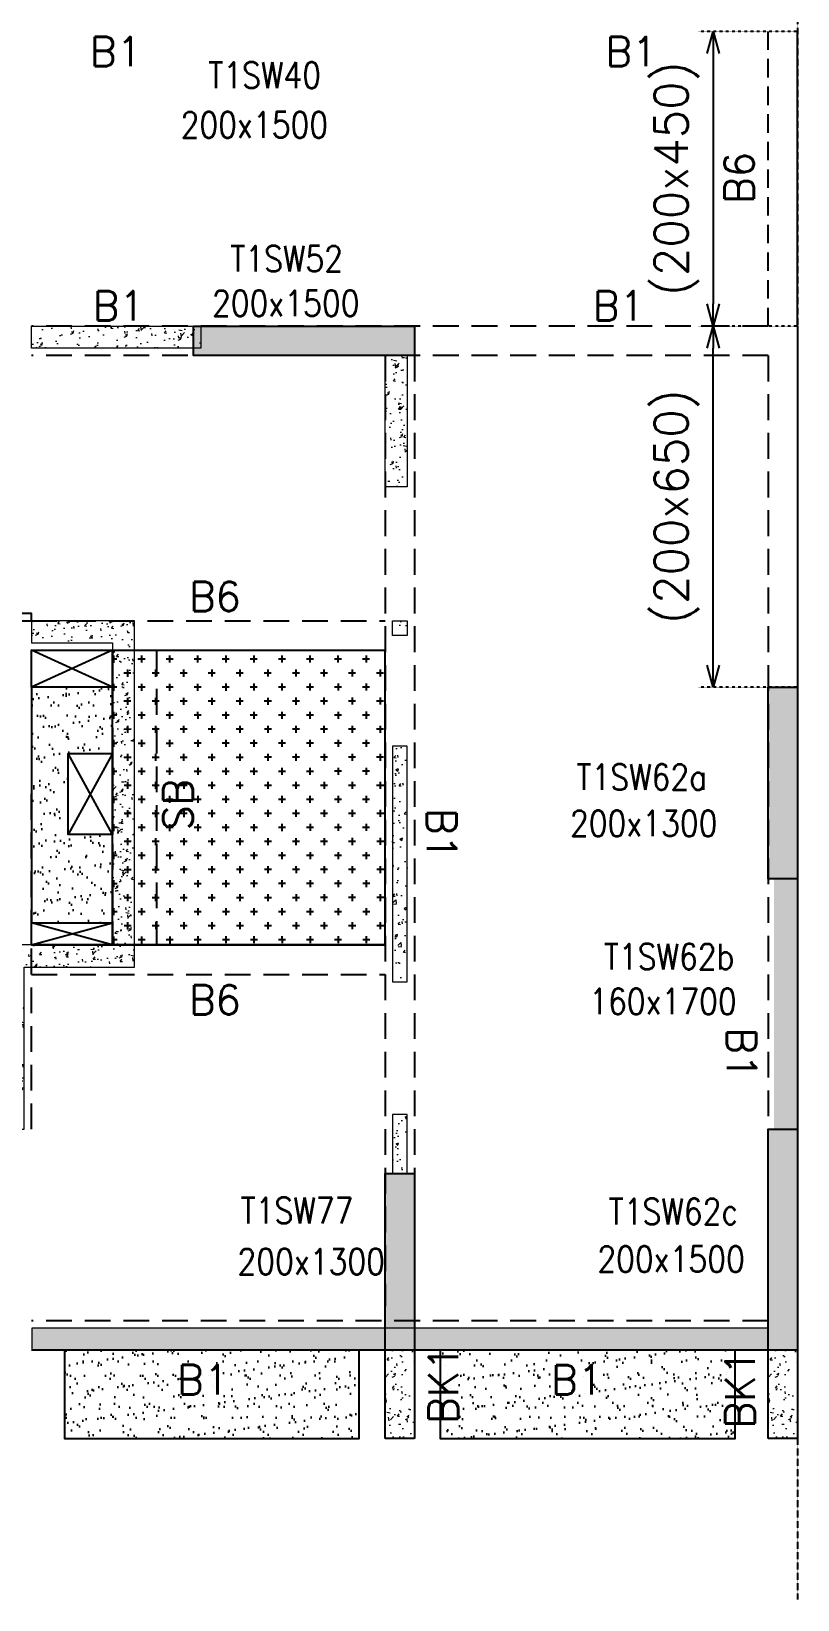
# Model space of a CAD drawing. Header units: millimetres. Extents: x 1078357 to 2594950, y -4969473 to -4636555.
# Drawn here: x 1508849 to 1514050, y -4671650 to -4661008 of the extents above; entities that cross this region are included whole.
import ezdxf

# ---------------------------------------------------------------- set-up
doc = ezdxf.new("R2010")
doc.units = ezdxf.units.MM
doc.header["$PDMODE"] = 35
for name, pattern in [('CONTINOUS', [0]), ('DOT', [0.25, 0, -0.25]), ('HIDDEN', [0.375, 0.25, -0.125]), ('New Retail block$0$CONTINOUS', [0])]:
    doc.linetypes.add(name, pattern=pattern)
doc.layers.get('0').update_dxf_attribs({"lineweight": 0})
doc.layers.get('Defpoints').update_dxf_attribs({"lineweight": 0})
for name, color, linetype, lineweight in [('A-_ANOTDIMA_D-', 6, 'Continuous', 13), ('COL. NO.', 30, 'Continuous', 25), ('COL. SIZE', 7, 'Continuous', 25), ('HATCH', 8, 'Continuous', 30), ('S-NON STR RCC WALL', 8, 'Continuous', 0)]:
    doc.layers.add(name, color=color, linetype=linetype, lineweight=lineweight)
for name, color, linetype in [('B-200x325', 201, 'HIDDEN'), ('B-200x450', 52, 'HIDDEN'), ('B-200x650', 241, 'HIDDEN'), ('B-300xSLAB THK.', 151, 'Continuous'), ('BK1-200x650', 241, 'HIDDEN'), ('DC BEAM NO.', 7, 'Continuous'), ('DROP SLAB', 8, 'Continuous'), ('EXPANSION JOINT', 10, 'HIDDEN'), ('S-COLUMN_SHEAR WALL', 1, 'Continuous'), ('S-DIM', 2, 'Continuous'), ('S-PROJECTION', 54, 'New Retail block$0$CONTINOUS'), ('SLAB FOLD', 8, 'Continuous')]:
    doc.layers.add(name, color=color, linetype=linetype)
doc.styles.add('Roman', font='romans')
doc.styles.add('ROMANS', font='romans.shx', dxfattribs={"width": 0.85})
doc.dimstyles.new('HARESH', dxfattribs={"dimtxt": 150, "dimasz": 75, "dimexe": 0, "dimexo": 0, "dimgap": 25, "dimtad": 1, "dimdec": 0, "dimdsep": 46, "dimtxsty": 'Roman', "dimblk": 'OBLIQUE', "dimcen": 225, "dimdle": 25, "dimclrd": 2, "dimclre": 2, "dimclrt": 7, "dimadec": 8, "dimazin": 1, "dimtfac": 1, "dimtdec": 0, "dimtmove": 0, "dimatfit": 0, "dimfxl": 1, "dimlwd": -1, "dimlwe": -1, "dimarcsym": 0})

# ---------------------------------------------------------------- blocks, each defined once
blk = doc.blocks.new('_Open30')
at = {"color": 0, "linetype": 'ByBlock', "lineweight": -2}
for p, q in [((-1, 0.268), (0, 0)), ((0, 0), (-1, -0.268)), ((0, 0), (-1, 0))]:
    blk.add_line(p, q, dxfattribs=at)
blk = doc.blocks.new('*D1104')
at = {"layer": 'Defpoints', "color": 0, "linetype": 'CONTINOUS', "ltscale": 0.5, "transparency": 16777216}
for p in [(1513476, -4663008), (1514050, -4663008, 0), (1514050, -4665458, 0)]:
    blk.add_point(p, dxfattribs=at)
at = {"layer": 'S-DIM', "color": 2, "linetype": 'DOT', "ltscale": 0.5, "transparency": 16777216}
for p, q in [((1514050, -4663008), (1513376, -4663008)), ((1514050, -4665458), (1513376, -4665458))]:
    blk.add_line(p, q, dxfattribs=at)
at = {"layer": 'S-DIM', "color": 2, "linetype": 'CONTINOUS', "ltscale": 0.5, "transparency": 16777216}
blk.add_line((1513476, -4665308), (1513476, -4663158), dxfattribs=at)
at = {"layer": 'S-DIM', "color": 2, "linetype": 'CONTINOUS', "ltscale": 0.5, "transparency": 16777216, "xscale": 150, "yscale": 150, "zscale": 150}
for p, rotation in [((1513476, -4663008), 90), ((1513476, -4665458), 270)]:
    blk.add_blockref('_Open30', p, dxfattribs=dict(at, rotation=rotation))
at = {"layer": 'S-DIM', "color": 7, "linetype": 'CONTINOUS', "ltscale": 0.5, "transparency": 16777216, "insert": (1513229, -4664233), "char_height": 225, "attachment_point": 5, "rotation": 90, "style": 'Roman'}
blk.add_mtext('(200x650)', dxfattribs=at)
blk = doc.blocks.new('*D1105')
at = {"layer": 'Defpoints', "color": 0, "linetype": 'CONTINOUS', "ltscale": 0.5, "transparency": 16777216}
for p in [(1514050, -4661008, 0), (1513476, -4663008), (1514050, -4663008, 0)]:
    blk.add_point(p, dxfattribs=at)
at = {"layer": 'S-DIM', "color": 2, "linetype": 'DOT', "ltscale": 0.5, "transparency": 16777216}
for p, q in [((1514050, -4661008), (1513376, -4661008)), ((1514050, -4663008), (1513376, -4663008))]:
    blk.add_line(p, q, dxfattribs=at)
at = {"layer": 'S-DIM', "color": 2, "linetype": 'CONTINOUS', "ltscale": 0.5, "transparency": 16777216}
blk.add_line((1513476, -4661158), (1513476, -4662858), dxfattribs=at)
at = {"layer": 'S-DIM', "color": 2, "linetype": 'CONTINOUS', "ltscale": 0.5, "transparency": 16777216, "xscale": 150, "yscale": 150, "zscale": 150}
for p, rotation in [((1513476, -4661008), 90), ((1513476, -4663008), 270)]:
    blk.add_blockref('_Open30', p, dxfattribs=dict(at, rotation=rotation))
at = {"layer": 'S-DIM', "color": 7, "linetype": 'CONTINOUS', "ltscale": 0.5, "transparency": 16777216, "insert": (1513229, -4662008), "char_height": 225, "attachment_point": 5, "rotation": 90, "style": 'Roman'}
blk.add_mtext('(200x450)', dxfattribs=at)
blk = doc.blocks.new('G$CD63B60BD')
at = {"layer": 'COL. NO.', "linetype": 'Continuous', "style": 'ROMANS', "width": 0.85}
for s, p in [('T1SW40', (40551, 8565, -320)), ('T1SW52', (40700, 7320, -320)), ('T1SW62a', (43049, 3802, -320)), ('T1SW62b', (43235, 2584, -320)), ('T1SW77', (40770, 861, -320)), ('T1SW62c', (43268, 854, -323))]:
    blk.add_text(s, height=175, dxfattribs=at).set_placement(p)
at = {"layer": 'COL. SIZE', "linetype": 'Continuous', "style": 'ROMANS', "width": 0.85}
for s, p in [('200x1500', (40363, 8228, -320)), ('200x1500', (40576, 7017, -320)), ('200x1300', (43005, 3488, -320)), ('160x1700', (43136, 2280, -320)), ('200x1300', (40749, 514, -320)), ('200x1500', (43191, 531, -323))]:
    blk.add_text(s, height=175, dxfattribs=at).set_placement(p)

msp = doc.modelspace()

# ---------------------------------------------------------------- hatches: boundary and pattern name
at = {"layer": 'DROP SLAB'}
h = msp.add_hatch(dxfattribs=at)
h.set_pattern_fill('CROSS', color=8, scale=15, angle=0.03079)
h.set_pattern_definition([(180.03079016, (-7281040.94, 32803744.49), (-95.19879988, -95.30117261), [47.625, -142.875]), (270.03079016, (-7281064.76, 32803768.29), (95.30117261, -95.19879988), [47.625, -142.875])])
h.paths.add_polyline_path([(1509399.3, -4665207.9), (1511249.3, -4665207.9), (1511249.3, -4667207.7), (1509399.3, -4667207.7)])
at = {"layer": 'HATCH'}
h = msp.add_hatch(dxfattribs=at)
h.set_pattern_fill('AR-SAND', color=8, scale=3, angle=180.02985)
h.set_pattern_definition([(37.47015413, (-4699393.71, 23609517.6), (-4.72361136, 146.8264517), [0, -115.824, 0, -129.54, 0, -123.825]), (7.4701541, (-4699393.7, 23609517.6), (134.9689868, 214.9772528), [0, -62.484, 0, -104.394, 0, -40.005]), (327.47015413, (-4699487.43, 23609517.65), (237.29790347, 0.3075449), [0, -38.1, 0, -137.16, 0, -179.07]), (317.4701541, (-4699487.43, 23609517.65), (229.1017424, 66.759465), [0, -19.05, 0, -89.916, 0, -102.87])])
h.paths.add_polyline_path([(1508849.3, -4667057.9), (1509399.3, -4667057.9), (1509399.3, -4666457.8), (1509099.4, -4666457.8), (1509099.4, -4665907.9), (1509399.3, -4665907.9), (1509399.3, -4665457.9), (1508849.4, -4665457.9)])
h = msp.add_hatch(dxfattribs=at)
h.set_pattern_fill('AR-SAND', color=8, scale=3, angle=179.97015)
h.set_pattern_definition([(37.47015413, (-3584758.38, 18701550.75), (-4.72361136, 146.8264517), [0, -115.824, 0, -129.54, 0, -123.825]), (7.4701541, (-3584758.38, 18701550.75), (134.9689868, 214.9772528), [0, -62.484, 0, -104.394, 0, -40.005]), (327.4701541, (-3584852.11, 18701550.8), (237.2979035, 0.3075449), [0, -38.1, 0, -137.16, 0, -179.07]), (317.4701541, (-3584852.1, 18701550.8), (229.1017424, 66.759465), [0, -19.05, 0, -89.916, 0, -102.87])])
h.paths.add_polyline_path([(1511074.6, -4669957.9), (1509074.6, -4669957.9), (1509074.6, -4670557.9), (1511074.6, -4670557.9)])
h = msp.add_hatch(dxfattribs=at)
h.set_pattern_fill('AR-SAND', color=8, scale=3, angle=179.97015)
h.set_pattern_definition([(37.47015413, (-3587308.38, 18701550.75), (-4.72361136, 146.8264517), [0, -115.824, 0, -129.54, 0, -123.825]), (7.4701541, (-3587308.38, 18701550.75), (134.9689868, 214.9772528), [0, -62.484, 0, -104.394, 0, -40.005]), (327.4701541, (-3587402.11, 18701550.8), (237.2979035, 0.3075449), [0, -38.1, 0, -137.16, 0, -179.07]), (317.4701541, (-3587402.1, 18701550.8), (229.1017424, 66.759465), [0, -19.05, 0, -89.916, 0, -102.87])])
h.paths.add_polyline_path([(1513624.6, -4669957.9), (1511624.6, -4669957.9), (1511624.6, -4670557.9), (1513624.6, -4670557.9)])
at = {"layer": 'S-COLUMN_SHEAR WALL', "lineweight": 25}
h = msp.add_hatch(color=1, dxfattribs=at)
h.dxf.hatch_style = 1
h.paths.add_polyline_path([(1509949.4, -4663007.9), (1511449.4, -4663007.9), (1511449.4, -4663207.9), (1509949.4, -4663207.9)])
h = msp.add_hatch(color=1, dxfattribs=at)
h.dxf.hatch_style = 1
h.paths.add_polyline_path([(1513849.4, -4665457.9), (1514049.4, -4665457.9), (1514049.4, -4666757.9), (1513849.4, -4666757.9)])
at = {"layer": 'S-COLUMN_SHEAR WALL', "lineweight": 25, "extrusion": (1.00316e-06, -2.11765e-11, 1)}
h = msp.add_hatch(color=1, dxfattribs=at)
h.dxf.hatch_style = 1
h.paths.add_polyline_path([(1514049.4, -4668457.9), (1513889.4, -4668457.9), (1513889.4, -4666757.9), (1514049.4, -4666757.9)])
at = {"layer": 'S-COLUMN_SHEAR WALL', "lineweight": 25}
h = msp.add_hatch(color=1, dxfattribs=at)
h.dxf.hatch_style = 1
h.paths.add_polyline_path([(1514049.4, -4669957.9), (1513849.4, -4669957.9), (1513849.4, -4668457.9), (1514049.4, -4668457.9)])
h = msp.add_hatch(color=1, dxfattribs=at)
h.dxf.hatch_style = 1
h.paths.add_polyline_path([(1511449.4, -4668757.9), (1511449.4, -4669957.9), (1511249.4, -4669957.9), (1511249.4, -4668757.9)])
at = {"layer": 'S-NON STR RCC WALL'}
h = msp.add_hatch(dxfattribs=at)
h.set_pattern_fill('AR-CONC', color=256)
h.set_pattern_definition([(50, (-5967120.83, 28073643.48), (182.184669, -15.93908554), [19.05, -209.55]), (355, (-5967120.83, 28073643.48), (-35.2434214, 191.0568452), [15.24, -167.6405842]), (100.4514447, (-5967105.65, 28073642.15), (146.9412471, 175.1177519), [16.1900088, -178.0902446]), (46.1842, (-5967120.83, 28073694.28), (271.0790409, -42.042328), [28.575, -314.325]), (96.6355576, (-5967098.24, 28073690.78), (237.404134, 247.4261246), [24.2850231, -267.1356082]), (351.1841512, (-5967120.83, 28073694.28), (237.404134, 247.4261246), [22.859967, -251.459732]), (21, (-5967095.43, 28073681.58), (151.6143913, -102.2651982), [19.05, -209.55]), (326, (-5967095.43, 28073681.58), (61.8020283, 184.1879661), [15.24, -167.64]), (71.451445, (-5967082.8, 28073673.06), (213.4164193, 81.9227689), [16.1900088, -178.0899376]), (37.5, (-5967120.83, 28073643.48), (3.08860325, 84.55503887), [0, -165.608, 0, -170.18, 0, -168.275]), (7.5, (-5967120.83, 28073643.48), (66.8196625, 100.18057482), [0, -97.028, 0, -161.798, 0, -64.135]), (327.5, (-5967177.47, 28073643.48), (135.59059517, -5.72874399), [0, -63.5, 0, -198.12, 0, -262.89]), (317.5, (-5967202.87, 28073643.48), (148.1291814, 25.42649103), [0, -82.55, 0, -131.572, 0, -186.69])])
h.paths.add_polyline_path([(1509999.6, -4663157.9), (1508849.6, -4663157.9), (1508849.6, -4663007.9), (1509999.6, -4663007.9)])
h = msp.add_hatch(dxfattribs=at)
h.set_pattern_fill('AR-CONC', color=256, angle=180)
h.set_pattern_definition([(50, (-5940285.57, 28070353.45), (182.184669, -15.93908554), [19.05, -209.55]), (355, (-5940285.57, 28070353.45), (-35.2434214, 191.0568452), [15.24, -167.6405842]), (100.4514447, (-5940270.4, 28070352.12), (146.9412471, 175.1177519), [16.1900088, -178.0902446]), (46.1842, (-5940285.57, 28070404.25), (271.0790409, -42.042328), [28.575, -314.325]), (96.6355576, (-5940262.98, 28070400.75), (237.404134, 247.4261246), [24.2850231, -267.1356082]), (351.1841512, (-5940285.57, 28070404.25), (237.404134, 247.4261246), [22.859967, -251.459732]), (21, (-5940260.17, 28070391.55), (151.6143913, -102.2651982), [19.05, -209.55]), (326, (-5940260.17, 28070391.55), (61.8020283, 184.1879661), [15.24, -167.64]), (71.451445, (-5940247.54, 28070383.03), (213.4164193, 81.9227689), [16.1900088, -178.0899376]), (37.5, (-5940285.573, 28070353.45), (3.08860325, 84.55503887), [0, -165.608, 0, -170.18, 0, -168.275]), (7.5, (-5940285.57, 28070353.45), (66.8196625, 100.18057482), [0, -97.028, 0, -161.798, 0, -64.135]), (327.5, (-5940342.215, 28070353.45), (135.59059517, -5.72874399), [0, -63.5, 0, -198.12, 0, -262.89]), (317.5, (-5940367.62, 28070353.45), (148.1291814, 25.42649103), [0, -82.55, 0, -131.572, 0, -186.69])])
h.paths.add_polyline_path([(1511249.6, -4663207.9), (1511399.6, -4663207.9), (1511399.6, -4664097.8), (1511249.6, -4664097.8)])
h = msp.add_hatch(dxfattribs=at)
h.set_pattern_fill('AR-CONC', color=256, angle=180)
h.set_pattern_definition([(50, (-4869896.11, 23389624.3), (182.184669, -15.9390855), [19.05, -209.55]), (355, (-4869896.11, 23389624.3), (-35.2434214, 191.0568452), [15.24, -167.6405842]), (100.4514447, (-4869880.93, 23389622.96), (146.9412471, 175.1177519), [16.1900088, -178.0902446]), (46.1842, (-4869896.11, 23389675.1), (271.0790409, -42.042328), [28.575, -314.325]), (96.6355576, (-4869873.52, 23389671.6), (237.404134, 247.4261246), [24.2850231, -267.1356082]), (351.1841512, (-4869896.1, 23389675.1), (237.404134, 247.4261246), [22.859967, -251.459732]), (21, (-4869870.71, 23389662.4), (151.6143913, -102.2651982), [19.05, -209.55]), (326, (-4869870.71, 23389662.4), (61.8020283, 184.1879661), [15.24, -167.64]), (71.451445, (-4869858.08, 23389653.87), (213.4164193, 81.9227689), [16.1900088, -178.0899376]), (37.5, (-4869896.11, 23389624.29), (3.08860325, 84.55503887), [0, -165.608, 0, -170.18, 0, -168.275]), (7.5, (-4869896.11, 23389624.29), (66.8196625, 100.18057482), [0, -97.028, 0, -161.798, 0, -64.135]), (327.5, (-4869952.754, 23389624.29), (135.59059517, -5.728744), [0, -63.5, 0, -198.12, 0, -262.89]), (317.5, (-4869978.15, 23389624.29), (148.1291814, 25.42649103), [0, -82.55, 0, -131.572, 0, -186.69])])
h.paths.add_polyline_path([(1509549.6, -4667357.9), (1509549.6, -4665007.9), (1508849.6, -4665007.9), (1508849.6, -4665157.9), (1509399.6, -4665157.9), (1509399.6, -4667207.9), (1508649.6, -4667207.9), (1508649.6, -4668457.8), (1508799.6, -4668457.8), (1508799.6, -4667357.9)])
h = msp.add_hatch(dxfattribs=at)
h.set_pattern_fill('AR-CONC', color=256, angle=180)
h.set_pattern_definition([(50, (2608574.15, -9300039.54), (182.184669, -15.9390855), [19.05, -209.55]), (355, (2608574.15, -9300039.54), (-35.2434214, 191.056845), [15.24, -167.640584]), (100.4514447, (2608589.33, -9300040.87), (146.941247, 175.117752), [16.190009, -178.0902446]), (46.1842, (2608574.15, -9299988.74), (271.079041, -42.042328), [28.575, -314.325]), (96.6355576, (2608596.74, -9299992.24), (237.404134, 247.426125), [24.285023, -267.135608]), (351.184151, (2608574.15, -9299988.74), (237.404134, 247.426125), [22.859967, -251.459732]), (21, (2608599.55, -9300001.44), (151.6143913, -102.265198), [19.05, -209.55]), (326, (2608599.55, -9300001.44), (61.802028, 184.187966), [15.24, -167.64]), (71.451445, (2608612.18, -9300009.96), (213.416419, 81.922769), [16.190009, -178.0899376]), (37.5, (2608574.15, -9300039.54), (3.08860325, 84.5550389), [0, -165.608, 0, -170.18, 0, -168.275]), (7.5, (2608574.15, -9300039.54), (66.8196625, 100.1805748), [0, -97.028, 0, -161.798, 0, -64.135]), (327.5, (2608517.506, -9300039.54), (135.5905952, -5.728744), [0, -63.5, 0, -198.12, 0, -262.89]), (317.5, (2608492.11, -9300039.54), (148.1291814, 25.426491), [0, -82.55, 0, -131.572, 0, -186.69])])
h.paths.add_polyline_path([(1511299.6, -4665007.7), (1511399.6, -4665007.7), (1511399.6, -4665107.7), (1511299.6, -4665107.7)])
h = msp.add_hatch(dxfattribs=at)
h.set_pattern_fill('AR-CONC', color=256, angle=180)
h.set_pattern_definition([(50, (2608587.36, -9298674.87), (182.184669, -15.9390855), [19.05, -209.55]), (355, (2608587.36, -9298674.87), (-35.2434214, 191.056845), [15.24, -167.640584]), (100.4514447, (2608602.54, -9298676.2), (146.941247, 175.117752), [16.190009, -178.0902446]), (46.1842, (2608587.36, -9298624.07), (271.079041, -42.042328), [28.575, -314.325]), (96.6355576, (2608609.95, -9298627.58), (237.404134, 247.426125), [24.285023, -267.135608]), (351.184151, (2608587.36, -9298624.07), (237.404134, 247.426125), [22.859967, -251.459732]), (21, (2608612.76, -9298636.77), (151.6143913, -102.265198), [19.05, -209.55]), (326, (2608612.76, -9298636.77), (61.802028, 184.187966), [15.24, -167.64]), (71.451445, (2608625.4, -9298645.3), (213.416419, 81.922769), [16.190009, -178.0899376]), (37.5, (2608587.36, -9298674.875), (3.08860325, 84.5550389), [0, -165.608, 0, -170.18, 0, -168.275]), (7.5, (2608587.36, -9298674.875), (66.8196625, 100.1805748), [0, -97.028, 0, -161.798, 0, -64.135]), (327.5, (2608530.72, -9298674.875), (135.5905952, -5.728744), [0, -63.5, 0, -198.12, 0, -262.89]), (317.5, (2608505.32, -9298674.87), (148.1291814, 25.426491), [0, -82.55, 0, -131.572, 0, -186.69])])
h.paths.add_polyline_path([(1511299.6, -4667457.7), (1511399.6, -4667457.7), (1511399.6, -4665857.7), (1511299.6, -4665857.7)])
h = msp.add_hatch(dxfattribs=at)
h.set_pattern_fill('AR-CONC', color=256, angle=180)
h.set_pattern_definition([(50, (1511362.65, -4614655.69), (182.18467, -15.9391), [19.05, -209.55]), (355, (1511362.65, -4614655.69), (-35.2434, 191.05685), [15.24, -167.6406]), (100.45144, (1511377.83, -4614657.02), (146.94125, 175.11775), [16.19, -178.09024]), (46.1842, (1511362.65, -4614604.89), (271.079, -42.0423), [28.575, -314.325]), (96.63556, (1511385.24, -4614608.4), (237.4041, 247.4261), [24.285, -267.1356]), (351.18415, (1511362.65, -4614604.9), (237.4041, 247.4261), [22.86, -251.4597]), (21, (1511388.05, -4614617.59), (151.6144, -102.2652), [19.05, -209.55]), (326, (1511388.05, -4614617.59), (61.802, 184.18797), [15.24, -167.64]), (71.45144, (1511400.68, -4614626.11), (213.4164, 81.92277), [16.19, -178.08994]), (37.5, (1511362.647, -4614655.69), (3.0886, 84.55504), [0, -165.608, 0, -170.18, 0, -168.275]), (7.5, (1511362.65, -4614655.69), (66.81966, 100.18057), [0, -97.028, 0, -161.798, 0, -64.135]), (327.5, (1511306.005, -4614655.69), (135.590595, -5.72874), [0, -63.5, 0, -198.12, 0, -262.89]), (317.5, (1511280.6, -4614655.69), (148.12918, 25.4265), [0, -82.55, 0, -131.572, 0, -186.69])])
h.paths.add_polyline_path([(1511299.6, -4668758.1), (1511399.6, -4668758.1), (1511399.6, -4668357.7), (1511299.6, -4668357.7)])
h = msp.add_hatch(dxfattribs=at)
h.set_pattern_fill('AR-CONC', color=256, angle=180)
h.set_pattern_definition([(50, (-5967120.83, 28073643.48), (182.184669, -15.93908554), [19.05, -209.55]), (355, (-5967120.83, 28073643.48), (-35.2434214, 191.0568452), [15.24, -167.6405842]), (100.4514447, (-5967105.65, 28073642.15), (146.9412471, 175.1177519), [16.1900088, -178.0902446]), (46.1842, (-5967120.83, 28073694.28), (271.0790409, -42.042328), [28.575, -314.325]), (96.6355576, (-5967098.24, 28073690.78), (237.404134, 247.4261246), [24.2850231, -267.1356082]), (351.1841512, (-5967120.83, 28073694.28), (237.404134, 247.4261246), [22.859967, -251.459732]), (21, (-5967095.43, 28073681.58), (151.6143913, -102.2651982), [19.05, -209.55]), (326, (-5967095.43, 28073681.58), (61.8020283, 184.1879661), [15.24, -167.64]), (71.451445, (-5967082.8, 28073673.06), (213.4164193, 81.9227689), [16.1900088, -178.0899376]), (37.5, (-5967120.83, 28073643.48), (3.08860325, 84.55503887), [0, -165.608, 0, -170.18, 0, -168.275]), (7.5, (-5967120.83, 28073643.48), (66.8196625, 100.18057482), [0, -97.028, 0, -161.798, 0, -64.135]), (327.5, (-5967177.47, 28073643.48), (135.59059517, -5.72874399), [0, -63.5, 0, -198.12, 0, -262.89]), (317.5, (-5967202.87, 28073643.48), (148.1291814, 25.42649103), [0, -82.55, 0, -131.572, 0, -186.69])])
h.paths.add_polyline_path([(1508852.5, -4669957.9), (1513849.6, -4669957.9), (1513849.6, -4669807.9), (1508852.5, -4669807.9)])
h = msp.add_hatch(dxfattribs=at)
h.set_pattern_fill('AR-CONC', color=256, angle=180)
h.set_pattern_definition([(50, (-8118922.91, 37569149.47), (182.184669, -15.93908554), [19.05, -209.55]), (355, (-8118922.91, 37569149.47), (-35.2434214, 191.0568452), [15.24, -167.6405842]), (100.4514447, (-8118907.73, 37569148.14), (146.9412471, 175.1177519), [16.1900088, -178.0902446]), (46.1842, (-8118922.91, 37569200.27), (271.0790409, -42.0423279), [28.575, -314.325]), (96.6355576, (-8118900.32, 37569196.77), (237.404134, 247.4261246), [24.2850231, -267.1356082]), (351.1841512, (-8118922.9, 37569200.27), (237.404134, 247.4261246), [22.859967, -251.459732]), (21, (-8118897.51, 37569187.57), (151.61439127, -102.2651982), [19.05, -209.55]), (326, (-8118897.51, 37569187.57), (61.80202835, 184.1879661), [15.24, -167.64]), (71.451445, (-8118884.88, 37569179.05), (213.4164193, 81.9227689), [16.1900088, -178.0899376]), (37.5, (-8118922.91, 37569149.47), (3.08860325, 84.55503887), [0, -165.608, 0, -170.18, 0, -168.275]), (7.5, (-8118922.91, 37569149.47), (66.81966251, 100.18057482), [0, -97.028, 0, -161.798, 0, -64.135]), (327.5, (-8118979.55, 37569149.47), (135.59059517, -5.72874399), [0, -63.5, 0, -198.12, 0, -262.89]), (317.5, (-8119004.95, 37569149.47), (148.1291814, 25.42649103), [0, -82.55, 0, -131.572, 0, -186.69])])
h.paths.add_polyline_path([(1511449.3, -4669957.8), (1511249.3, -4669957.8), (1511249.3, -4670557.8), (1511449.3, -4670557.8), (1511449.3, -4670557.8), (1511449.3, -4669957.9)], is_closed=False)
h = msp.add_hatch(dxfattribs=at)
h.set_pattern_fill('AR-CONC', color=256, angle=180)
h.set_pattern_definition([(50, (-8116322.89, 37569149.47), (182.184669, -15.93908554), [19.05, -209.55]), (355, (-8116322.89, 37569149.47), (-35.2434214, 191.0568452), [15.24, -167.6405842]), (100.4514447, (-8116307.7, 37569148.14), (146.9412471, 175.1177519), [16.1900088, -178.0902446]), (46.1842, (-8116322.9, 37569200.27), (271.0790409, -42.0423279), [28.575, -314.325]), (96.6355576, (-8116300.3, 37569196.77), (237.404134, 247.4261246), [24.2850231, -267.1356082]), (351.1841512, (-8116322.9, 37569200.27), (237.404134, 247.4261246), [22.859967, -251.459732]), (21, (-8116297.49, 37569187.57), (151.61439127, -102.2651982), [19.05, -209.55]), (326, (-8116297.49, 37569187.57), (61.80202835, 184.1879661), [15.24, -167.64]), (71.451445, (-8116284.86, 37569179.05), (213.4164193, 81.9227689), [16.1900088, -178.0899376]), (37.5, (-8116322.89, 37569149.47), (3.08860325, 84.55503887), [0, -165.608, 0, -170.18, 0, -168.275]), (7.5, (-8116322.89, 37569149.47), (66.81966251, 100.18057482), [0, -97.028, 0, -161.798, 0, -64.135]), (327.5, (-8116379.53, 37569149.47), (135.59059517, -5.72874399), [0, -63.5, 0, -198.12, 0, -262.89]), (317.5, (-8116404.93, 37569149.47), (148.1291814, 25.42649103), [0, -82.55, 0, -131.572, 0, -186.69])])
h.paths.add_polyline_path([(1514049.3, -4669957.8), (1513849.4, -4669957.8), (1513849.4, -4670557.8), (1514049.3, -4670557.8), (1514049.4, -4670557.8), (1514049.4, -4669957.9)], is_closed=False)

# ---------------------------------------------------------------- linework, layer by layer
at = {"layer": 'B-200x325', "ltscale": 700}
for p, q in [((1508849.7, -4665007.9, 0), (1511249.5, -4665007.9, 0)), ((1508849.5, -4667407.7, 0), (1511249.5, -4667407.7, 0))]:
    msp.add_line(p, q, dxfattribs=at)
at = {"layer": 'B-200x325', "linetype": 'Continuous', "ltscale": 700}
for p, q in [((1508849.7, -4665207.9, 0), (1511249.5, -4665207.9, 0)), ((1508849.5, -4667207.7, 0), (1511249.5, -4667207.7, 0))]:
    msp.add_line(p, q, dxfattribs=at)
at = {"layer": 'B-200x450', "linetype": 'HIDDEN', "ltscale": 500}
msp.add_line((1513849.6, -4663007.9, 0), (1513849.6, -4661007.8, 0), dxfattribs=at)
at = {"layer": 'B-200x450', "linetype": 'Continuous', "ltscale": 500}
msp.add_line((1514049.6, -4663007.9, 0), (1514049.6, -4661007.9, 0), dxfattribs=at)
at = {"layer": 'B-200x650', "linetype": 'HIDDEN', "ltscale": 700}
for p, q in [((1513849.6, -4663007.9, 0), (1508849.6, -4663007.9, 0)), ((1513849.6, -4663207.9, 0), (1508849.6, -4663207.9, 0)), ((1511249.6, -4663207.9, 0), (1511249.6, -4669657.8, 0)), ((1511449.6, -4663207.9, 0), (1511449.6, -4669657.8, 0)), ((1513849.6, -4663207.9, 0), (1513849.6, -4668457.8, 0)), ((1508849.6, -4668457.8, 0), (1508849.6, -4666157.8, 0)), ((1513849.6, -4669757.8, 0), (1508849.6, -4669757.8, 0))]:
    msp.add_line(p, q, dxfattribs=at)
at = {"layer": 'B-200x650', "linetype": 'CONTINOUS', "ltscale": 700}
for p, q in [((1514049.6, -4663007.9, 0), (1514049.6, -4668457.8, 0)), ((1513849.6, -4669957.8, 0), (1508849.6, -4669957.8, 0)), ((1511249.4, -4670557.9, 0), (1511249.4, -4669957.9, 0)), ((1511449.4, -4669957.9, 0), (1511449.4, -4670557.9, 0)), ((1513849.3, -4670557.8, 0), (1513849.3, -4669957.8, 0)), ((1514049.3, -4669957.8, 0), (1514049.3, -4670557.8, 0)), ((1511449.4, -4670557.9, 0), (1511249.4, -4670557.9, 0)), ((1514049.3, -4670557.8, 0), (1513849.3, -4670557.8, 0))]:
    msp.add_line(p, q, dxfattribs=at)
at = {"layer": 'B-300xSLAB THK.', "linetype": 'HIDDEN', "ltscale": 700}
for p, q in [((1509399.4, -4665208.1, 0), (1509399.4, -4667207.9, 0)), ((1509699.4, -4665208.1, 0), (1509699.4, -4667207.9, 0))]:
    msp.add_line(p, q, dxfattribs=at)
at = {"layer": 'BK1-200x650', "linetype": 'Continuous', "ltscale": 700, "elevation": 0}
msp.add_lwpolyline([(1508649.6, -4665007.9), (1508849.6, -4665007.9), (1508849.6, -4664957.7), (1508649.6, -4664957.7)], close=True, dxfattribs=at)
at = {"layer": 'DROP SLAB', "color": 3, "linetype": 'CONTINOUS', "ltscale": 500}
for p, q in [((1509399.4, -4665207.8, 0), (1508849.4, -4665457.9)), ((1509399.4, -4665457.9), (1508849.5, -4665207.8, 0)), ((1509399.4, -4666457.9), (1509099.4, -4665907.9)), ((1509399.4, -4665907.9), (1509099.4, -4666457.9)), ((1509398.5, -4667207.6, 0), (1508849.4, -4667057.9, 0)), ((1508849.4, -4667207.9), (1509399.4, -4667057.9, 0))]:
    msp.add_line(p, q, dxfattribs=at)
at = {"layer": 'DROP SLAB', "color": 3, "linetype": 'CONTINOUS', "ltscale": 500, "elevation": 0}
for points in [[(1509399.4, -4665457.9), (1508849.5, -4665457.9), (1508849.5, -4665207.8), (1509399.4, -4665207.8)], [(1509399.3, -4665207.9), (1511249.3, -4665207.9), (1511249.3, -4667207.7), (1509399.3, -4667207.7)], [(1509399.4, -4666457.9), (1509099.4, -4666457.9), (1509099.4, -4665907.9), (1509399.4, -4665907.9)], [(1509399.4, -4667207.6), (1508849.4, -4667207.6), (1508849.4, -4667057.9), (1509399.4, -4667057.9)]]:
    msp.add_lwpolyline(points, close=True, dxfattribs=at)
at = {"layer": 'EXPANSION JOINT'}
msp.add_line((1514049.6, -4651317.9, 0), (1514049.6, -4671650.4, 0), dxfattribs=at)
msp.add_line((1514049.6, -4651317.9, 0), (1514049.6, -4671650.4, 0), dxfattribs=at)
at = {"layer": 'S-COLUMN_SHEAR WALL', "color": 1, "lineweight": 25, "elevation": 0}
for points in [[(1509949.4, -4663007.9), (1511449.4, -4663007.9), (1511449.4, -4663207.9), (1509949.4, -4663207.9)], [(1513849.4, -4665457.9), (1514049.4, -4665457.9), (1514049.4, -4666757.9), (1513849.4, -4666757.9)], [(1514049.4, -4669957.9), (1513849.4, -4669957.9), (1513849.4, -4668457.9), (1514049.4, -4668457.9)], [(1511249.4, -4668758.1), (1511449.4, -4668758.1), (1511449.4, -4669957.9), (1511249.4, -4669957.9)]]:
    msp.add_lwpolyline(points, close=True, dxfattribs=at)
at = {"layer": 'S-NON STR RCC WALL', "ltscale": 700, "elevation": 0}
for points in [[(1509999.6, -4663157.9), (1508849.6, -4663157.9), (1508849.6, -4663007.9), (1509999.6, -4663007.9)], [(1511249.6, -4663207.9), (1511399.6, -4663207.9), (1511399.6, -4664097.8), (1511249.6, -4664097.8)], [(1511299.6, -4665007.7), (1511399.6, -4665007.7), (1511399.6, -4665107.7), (1511299.6, -4665107.7)], [(1511299.6, -4667457.7), (1511399.6, -4667457.7), (1511399.6, -4665857.7), (1511299.6, -4665857.7)]]:
    msp.add_lwpolyline(points, close=True, dxfattribs=at)
at = {"layer": 'S-NON STR RCC WALL', "elevation": 0}
for points in [[(1509549.6, -4667357.9), (1509549.6, -4665007.9), (1508849.6, -4665007.9), (1508849.6, -4665157.9), (1509399.6, -4665157.9), (1509399.6, -4667207.9), (1508649.6, -4667207.9), (1508649.6, -4668457.8), (1508799.6, -4668457.8), (1508799.6, -4667357.9)], [(1511299.6, -4668758.1), (1511399.6, -4668758.1), (1511399.6, -4668357.7), (1511299.6, -4668357.7)], [(1508852.5, -4669957.9), (1513849.6, -4669957.9), (1513849.6, -4669807.9), (1508852.5, -4669807.9)]]:
    msp.add_lwpolyline(points, close=True, dxfattribs=at)
at = {"layer": 'S-PROJECTION', "elevation": 0}
for points in [[(1511074.6, -4669957.9), (1509074.6, -4669957.9), (1509074.6, -4670557.9), (1511074.6, -4670557.9)], [(1513624.6, -4669957.9), (1511624.6, -4669957.9), (1511624.6, -4670557.9), (1513624.6, -4670557.9)]]:
    msp.add_lwpolyline(points, close=True, dxfattribs=at)
at = {"layer": 'SLAB FOLD', "color": 8, "ltscale": 1000, "elevation": 0}
msp.add_lwpolyline([(1508849.3, -4667057.9), (1509399.3, -4667057.9), (1509399.3, -4666457.8), (1509099.4, -4666457.8), (1509099.4, -4665907.9), (1509399.3, -4665907.9), (1509399.3, -4665457.9), (1508849.4, -4665457.9), (1508849.3, -4667057.9)], dxfattribs=at)

# ---------------------------------------------------------------- block references
at = {"layer": 'A-_ANOTDIMA_D-', "color": 2, "ltscale": 700}
msp.add_blockref('G$CD63B60BD', (1469499.4, -4669957.9, 0), dxfattribs=at)

# ---------------------------------------------------------------- texts
at = {"layer": 'B-200x325', "linetype": 'Continuous', "ltscale": 700, "style": 'ROMANS'}
for p in [(1509919, -4664942.7, -2.7), (1509919, -4667679.9, -2.7)]:
    msp.add_text('B6', height=200, rotation=0.00134, dxfattribs=at).set_placement(p)
at = {"layer": 'B-200x650', "linetype": 'HIDDEN', "ltscale": 500, "style": 'ROMANS'}
for rotation, p in [(359.99906, (1509247, -4661245, -2.7)), (359.99906, (1512745.5, -4661245, -2.7)), (0.00094, (1509265.7, -4662970.6, -2.7)), (0.00094, (1512660.3, -4662970.6, -2.7)), (269.99906, (1511533.5, -4666279.1, -2.7)), (269.99906, (1513569.3, -4667767.8, -2.7)), (0.00094, (1509839.4, -4670258.1, -2.7)), (0.00094, (1512376.8, -4670258.2, -2.7))]:
    msp.add_text('B1', height=200, rotation=rotation, dxfattribs=at).set_placement(p)
at = {"layer": 'B-200x650', "linetype": 'CONTINOUS', "ltscale": 700, "style": 'ROMANS'}
for p in [(1511745, -4670457.5, 50), (1513758.7, -4670488.3, 50)]:
    msp.add_text('BK1', height=200, rotation=90, dxfattribs=at).set_placement(p)
at = {"layer": 'B-300xSLAB THK.', "linetype": 'Continuous', "ltscale": 700, "style": 'ROMANS'}
msp.add_text('SB', height=200, rotation=90.00094, dxfattribs=at).set_placement((1509944.1, -4666432.2, -2.7))
at = {"layer": 'DC BEAM NO.', "linetype": 'HIDDEN', "ltscale": 500, "style": 'ROMANS'}
msp.add_text('B6', height=200, rotation=90, dxfattribs=at).set_placement((1513753, -4662177.7, -2.7))

# ---------------------------------------------------------------- dimensions: what is measured, and where the dimension line sits
at = {"layer": 'S-DIM', "linetype": 'CONTINOUS', "ltscale": 0.5}
for p1, angle, text, picture, middle in [((1514049.6, -4661007.9, 0), 90, '(200x450)', '*D1105', (1513229.1, -4662007.9, 0)), ((1514049.6, -4665457.8, 0), 270, '(200x650)', '*D1104', (1513229.1, -4664232.9, 0))]:
    dim = msp.add_linear_dim(base=(1513475.6, -4663007.9, 0), p1=p1, p2=(1514049.6, -4663007.9, 0), angle=angle, text=text, dimstyle='HARESH', override={"dimtxt": 225, "dimasz": 150, "dimexe": 100, "dimgap": 75, "dimtxsty": 'Roman', "dimblk1": 'Open30', "dimblk2": 'Open30', "dimsah": 1, "dimdle": 1, "dimfxl": 500, "dimarcsym": 1}, dxfattribs=at)
    dim.commit()
    dim.dimension.update_dxf_attribs({"geometry": picture, "text_midpoint": middle})

doc.saveas('drawing.dxf')
